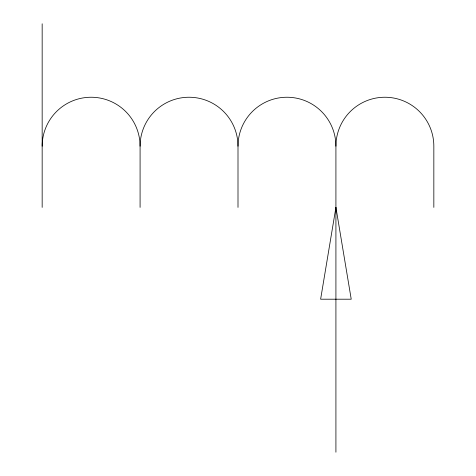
<?xml version="1.0" encoding="UTF-8"?>
<svg xmlns="http://www.w3.org/2000/svg" width="476" height="476" viewBox="0 0 476 476"><rect width="100%" height="100%" fill="white"/><g stroke="black" fill="none" stroke-linecap="round" stroke-linejoin="round"><path stroke-width="0.71" d="M433.838 207.399L433.838 146.197A48.963 48.963 0 0 0 384.882 97.241A48.963 48.963 0 0 0 335.919 146.197L335.919 452.2M335.919 146.197A48.963 48.963 0 0 0 286.963 97.241A48.963 48.963 0 0 0 238 146.197L238 207.399M42.162 146.197A48.963 48.963 0 0 1 91.118 97.241A48.963 48.963 0 0 1 140.081 146.197L140.081 207.399M42.162 23.8L42.162 207.399M140.081 146.197A48.963 48.963 0 0 1 189.037 97.241A48.963 48.963 0 0 1 238 146.197M335.919 207.399L320.622 299.202L351.223 299.202L335.919 207.399"/></g></svg>
